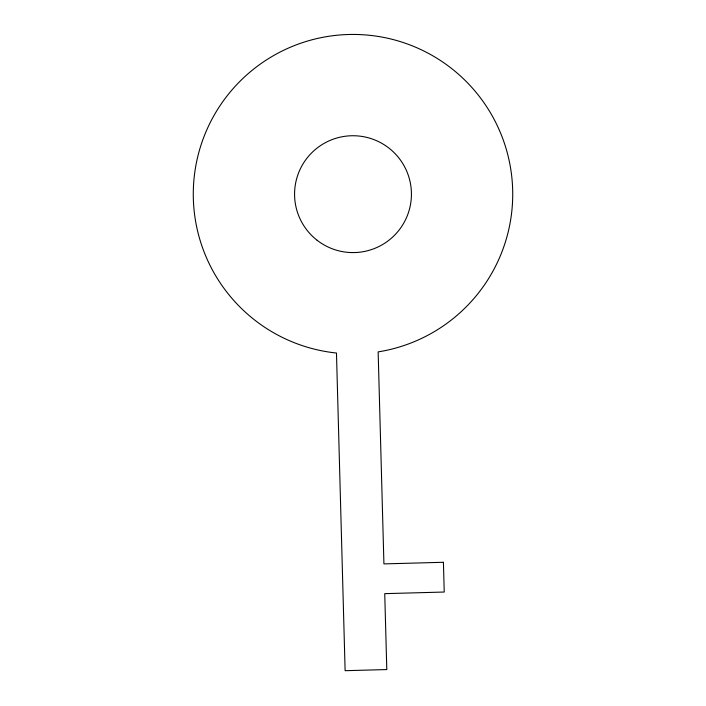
<?xml version="1.0" encoding="UTF-8"?>
<svg xmlns="http://www.w3.org/2000/svg" width="706" height="706" viewBox="0 0 706 706"><rect width="100%" height="100%" fill="white"/><g stroke="black" fill="none" stroke-linecap="round" stroke-linejoin="round"><path stroke-width="1.06" d="M443.421 562.285L383.923 563.9L378.151 351.888A159.715 159.715 0 0 0 485.322 104.709A159.715 159.715 0 0 0 216.01 112.042A159.715 159.715 0 0 0 336.471 353.026L345.119 670.7L386.8 669.562L384.735 593.649L444.233 592.034L443.421 562.285M317.109 240.269A58.43 58.43 0 0 0 410.874 202.19A58.43 58.43 0 0 0 331.017 140.026A58.43 58.43 0 0 0 317.109 240.269"/></g></svg>
